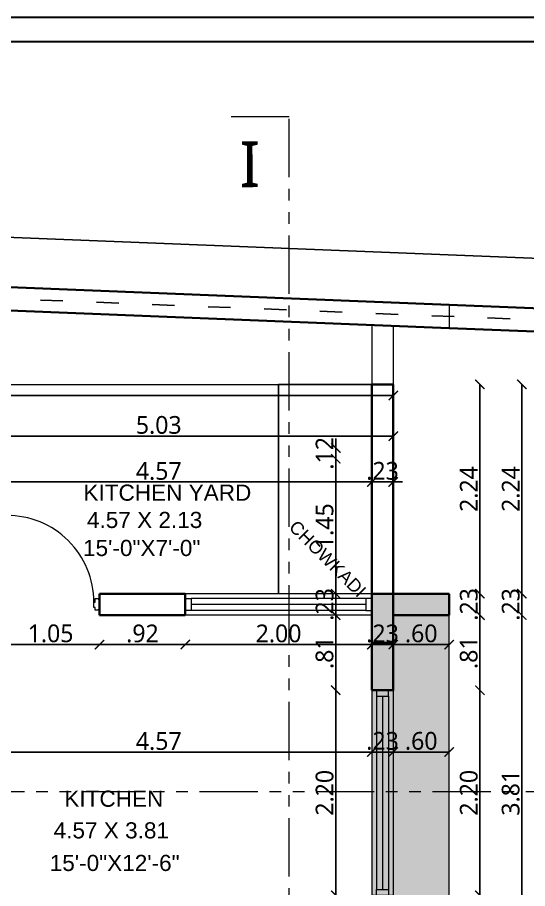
# Model space of a CAD drawing. Extents: x 2450 to 2649, y -7 to 131.
# Drawn here: x 2469.02 to 2474.49, y 94.56 to 103.9 of the extents above; entities that cross this region are included whole.
import ezdxf

# ---------------------------------------------------------------- set-up
doc = ezdxf.new("R2010")
doc.units = 0
doc.header["$MEASUREMENT"] = 0
doc.header["$PDMODE"] = 34
for name, pattern in [('ACAD_ISO03W100', [30, 12, -18]), ('HIDDEN', [0.375, 0.25, -0.125]), ('PHANTOM2', [1.25, 0.625, -0.125, 0.125, -0.125, 0.125, -0.125])]:
    doc.linetypes.add(name, pattern=pattern)
doc.layers.add('BAS LINE', color=130, linetype='Continuous')
for name, color, linetype, lineweight in [('COLUMN', 5, 'Continuous', 35), ('DOOR-WINDOW', 35, 'Continuous', 13), ('DROP', 35, 'Continuous', 13), ('PLOT', 230, 'Continuous', 35), ('SECTION LINE', 3, 'PHANTOM2', 5), ('terrace-02', 63, 'Continuous', 18), ('TEXT-1', 7, 'Continuous', 9), ('WALL', 30, 'Continuous', 35), ('WINDOW-LINE', 25, 'Continuous', 9)]:
    doc.layers.add(name, color=color, linetype=linetype, lineweight=lineweight)
for name, color, linetype, lineweight, true_color in [('COULMN HATCH', 7, 'Continuous', 13, 0xadadad), ('DIM_1', 7, 'Continuous', 13, 0x000000), ('HEATCH LINTELLVL', 7, 'Continuous', 9, 0xcb95cb), ('R.C.C PROJATION', 7, 'HIDDEN', 13, 0xa32900), ('SHEET', 7, 'Continuous', 30, 0x121212)]:
    doc.layers.add(name, color=color, linetype=linetype, lineweight=lineweight, true_color=true_color)
doc.layers.add('TALLOS', color=7, linetype='Continuous', true_color=0x763432)
doc.styles.add('AR', font='arial.ttf')
doc.styles.add('ARIAL', font='arial.ttf')
doc.styles.add('COMPLEX', font='complex.shx')
doc.styles.get("Standard").update_dxf_attribs({"font": 'malgunsl.ttf'})
doc.dimstyles.new('2310', dxfattribs={"dimtxt": 0.19, "dimasz": 0.08, "dimexe": 0.18, "dimexo": 0.0625, "dimgap": 0.005, "dimtad": 0, "dimzin": 0, "dimdsep": 46, "dimtxsty": 'AR', "dimblk": 'ARCHTICK', "dimcen": 0.09, "dimse1": 1, "dimse2": 1, "dimaunit": 1, "dimadec": 4, "dimazin": 0, "dimtfac": 1, "dimtofl": 0, "dimtmove": 0, "dimatfit": 3, "dimfxl": 0.18, "dimtolj": 1, "dimtzin": 0, "dimarcsym": 0})
doc.dimstyles.new('R07', dxfattribs={"dimtxt": 0.19, "dimasz": 0.1, "dimexe": 0.18, "dimexo": 0.0625, "dimgap": 0.02, "dimtad": 1, "dimzin": 4, "dimdsep": 46, "dimtxsty": 'Standard', "dimblk": 'ARCHTICK', "dimcen": 0, "dimse1": 1, "dimse2": 1, "dimclrd": 256, "dimclre": 48, "dimclrt": 256, "dimadec": 0, "dimazin": 0, "dimtm": 1e-09, "dimtfac": 1, "dimtix": 1, "dimtmove": 1, "dimatfit": 3, "dimfxl": 0.18, "dimtolj": 1, "dimtzin": 0, "dimlwe": 15, "dimarcsym": 0})

# ---------------------------------------------------------------- blocks, each defined once
blk = doc.blocks.new('*U26')
at = {"layer": 'WINDOW-LINE'}
for p, q in [((175536.9, -38809.01), (175536.9, -38730.75)), ((175545.9, -38809.01), (175545.9, -38730.75))]:
    blk.add_line(p, q, dxfattribs=at)
at = {"layer": 'WINDOW-LINE', "color": 35, "true_color": 0x9d754d}
for p, q in [((175538.9, -38806.51), (175538.9, -38733.25)), ((175543.9, -38806.51), (175543.9, -38733.25))]:
    blk.add_line(p, q, dxfattribs=at)
at = {"layer": 'WINDOW-LINE', "color": 4, "true_color": 0x24ffff}
blk.add_line((175541.4, -38806.51), (175541.4, -38733.25), dxfattribs=at)
at = {"layer": 'WINDOW-LINE'}
for points in [[(175536.9, -38730.75), (175545.9, -38730.75), (175545.9, -38730.75), (175536.9, -38730.75)], [(175536.9, -38809.01), (175545.9, -38809.01), (175545.9, -38809.01), (175536.9, -38809.01)]]:
    blk.add_lwpolyline(points, close=True, dxfattribs=at)
at = {"layer": 'WINDOW-LINE', "color": 35, "true_color": 0x9d754d}
for points in [[(175538.9, -38730.75), (175543.9, -38730.75), (175543.9, -38733.25), (175538.9, -38733.25)], [(175538.9, -38809.01), (175543.9, -38809.01), (175543.9, -38806.51), (175538.9, -38806.51)]]:
    blk.add_lwpolyline(points, close=True, dxfattribs=at)
blk = doc.blocks.new('_ArchTick')
at = {"color": 0, "linetype": 'ByBlock', "const_width": 0.15}
blk.add_lwpolyline([(-0.5, -0.5), (0.5, 0.5)], dxfattribs=at)
blk = doc.blocks.new('*D3254')
at = {"layer": 'DEFPOINTS', "color": 0, "transparency": 16777216}
for p in [(2452.0549, 101.5613), (2476.1273, 101.2578), (2476.101, 100.5986)]:
    blk.add_point(p, dxfattribs=at)
at = {"layer": 'DIM_1', "color": 0, "lineweight": -2, "transparency": 16777216}
for p, q in [((2452.0813, 102.2205), (2463.4105, 101.7669)), ((2476.1273, 101.2578), (2464.7981, 101.7113))]:
    blk.add_line(p, q, dxfattribs=at)
at = {"layer": 'DIM_1', "color": 0, "lineweight": -2, "transparency": 16777216, "xscale": 0.08, "yscale": 0.08, "zscale": 0.08}
for p, rotation in [((2452.0813, 102.2205), 177.707262996254), ((2476.1273, 101.2578), 357.7072629962539)]:
    blk.add_blockref('_ArchTick', p, dxfattribs=dict(at, rotation=rotation))
at = {"layer": 'DIM_1', "color": 0, "transparency": 16777216, "char_height": 0.19, "attachment_point": 5, "rotation": 357.70726, "style": 'AR'}
for s, insert in [('\\A1;24.07', (2464.1084, 101.8411)), ('\\A1;[78\'-11 1/2"]', (2464.0992, 101.6112))]:
    blk.add_mtext(s, dxfattribs=dict(at, insert=insert))
blk = doc.blocks.new('*U15')
at = {"layer": 'DOOR-WINDOW'}
for points in [[(0.0492, 0.954), (0.0492, 0.0263), (0.0605, 0.0263), (0.0605, 0.954), (0.0492, 0.954)], [(0, 0.05), (0, -0.05), (0.0105, -0.05), (0.0105, -0.0625), (0.048, -0.0625), (0.048, -0.0313), (0.0605, -0.0313), (0.0605, 0.025), (0.048, 0.025), (0.048, 0.0625), (0.0105, 0.0625), (0.0105, 0.05)], [(1.05, 0.05), (1.05, -0.05), (1.0395, -0.05), (1.0395, -0.0625), (1.002, -0.0625), (1.002, -0.0313), (0.9895, -0.0313), (0.9895, 0.025), (1.002, 0.025), (1.002, 0.0625), (1.0395, 0.0625), (1.0395, 0.05)]]:
    blk.add_lwpolyline(points, close=True, dxfattribs=at)
blk.add_arc((0.0605, 0.025), 0.929, 360, 90.36666, dxfattribs=at)
blk = doc.blocks.new('*U38')
at = {"layer": 'WINDOW-LINE'}
for p, q in [((175536.9, -38812.92), (175536.9, -38726.84)), ((175545.9, -38812.92), (175545.9, -38726.84))]:
    blk.add_line(p, q, dxfattribs=at)
at = {"layer": 'WINDOW-LINE', "color": 35, "true_color": 0x9d754d}
for p, q in [((175538.9, -38810.42), (175538.9, -38729.34)), ((175543.9, -38810.42), (175543.9, -38729.34))]:
    blk.add_line(p, q, dxfattribs=at)
at = {"layer": 'WINDOW-LINE', "color": 4, "true_color": 0x24ffff}
blk.add_line((175541.4, -38810.42), (175541.4, -38729.34), dxfattribs=at)
at = {"layer": 'WINDOW-LINE'}
for points in [[(175536.9, -38726.84), (175545.9, -38726.84), (175545.9, -38726.84), (175536.9, -38726.84)], [(175536.9, -38812.92), (175545.9, -38812.92), (175545.9, -38812.92), (175536.9, -38812.92)]]:
    blk.add_lwpolyline(points, close=True, dxfattribs=at)
at = {"layer": 'WINDOW-LINE', "color": 35, "true_color": 0x9d754d}
for points in [[(175538.9, -38726.84), (175543.9, -38726.84), (175543.9, -38729.34), (175538.9, -38729.34)], [(175538.9, -38812.92), (175543.9, -38812.92), (175543.9, -38810.42), (175538.9, -38810.42)]]:
    blk.add_lwpolyline(points, close=True, dxfattribs=at)
blk = doc.blocks.new('*D3636')
at = {"layer": 'DEFPOINTS', "color": 0, "transparency": 16777216}
for p in [(2472.8201, 98.9208), (2468.2501, 98.6454), (2472.8201, 98.6454)]:
    blk.add_point(p, dxfattribs=at)
at = {"layer": 'DIM_1', "lineweight": -2, "transparency": 16777216}
blk.add_line((2468.2501, 98.9208), (2472.8201, 98.9208), dxfattribs=at)
at = {"layer": 'DIM_1', "lineweight": -2, "transparency": 16777216, "xscale": 0.1, "yscale": 0.1, "zscale": 0.1, "rotation": 180}
blk.add_blockref('_ArchTick', (2468.2501, 98.9208), dxfattribs=at)
at = {"layer": 'DIM_1', "lineweight": -2, "transparency": 16777216, "xscale": 0.1, "yscale": 0.1, "zscale": 0.1}
blk.add_blockref('_ArchTick', (2472.8201, 98.9208), dxfattribs=at)
at = {"layer": 'DIM_1', "transparency": 16777216, "insert": (2470.5351, 99.0375), "char_height": 0.19, "attachment_point": 5}
blk.add_mtext('\\A1;4.57', dxfattribs=at)
blk = doc.blocks.new('*D3637')
at = {"layer": 'DEFPOINTS', "color": 0, "transparency": 16777216}
for p in [(2473.0501, 98.9208), (2472.8201, 98.6454), (2473.0501, 98.6454)]:
    blk.add_point(p, dxfattribs=at)
at = {"layer": 'DIM_1', "lineweight": -2, "transparency": 16777216}
for p, q in [((2472.8201, 98.9208), (2472.7201, 98.9208)), ((2472.8201, 98.9208), (2473.0501, 98.9208)), ((2473.0501, 98.9208), (2473.1501, 98.9208))]:
    blk.add_line(p, q, dxfattribs=at)
at = {"layer": 'DIM_1', "lineweight": -2, "transparency": 16777216, "xscale": 0.1, "yscale": 0.1, "zscale": 0.1}
blk.add_blockref('_ArchTick', (2472.8201, 98.9208), dxfattribs=at)
at = {"layer": 'DIM_1', "lineweight": -2, "transparency": 16777216, "xscale": 0.1, "yscale": 0.1, "zscale": 0.1, "rotation": 180}
blk.add_blockref('_ArchTick', (2473.0501, 98.9208), dxfattribs=at)
at = {"layer": 'DIM_1', "transparency": 16777216, "insert": (2472.9351, 99.0391), "char_height": 0.19, "attachment_point": 5}
blk.add_mtext('\\A1;.23', dxfattribs=at)
blk = doc.blocks.new('*D3643')
at = {"layer": 'DEFPOINTS', "color": 0, "transparency": 16777216}
for p in [(2473.0501, 99.4128), (2468.0201, 98.879), (2473.0501, 98.764)]:
    blk.add_point(p, dxfattribs=at)
at = {"layer": 'DIM_1', "lineweight": -2, "transparency": 16777216}
blk.add_line((2468.0201, 99.4128), (2473.0501, 99.4128), dxfattribs=at)
at = {"layer": 'DIM_1', "lineweight": -2, "transparency": 16777216, "xscale": 0.1, "yscale": 0.1, "zscale": 0.1, "rotation": 180}
blk.add_blockref('_ArchTick', (2468.0201, 99.4128), dxfattribs=at)
at = {"layer": 'DIM_1', "lineweight": -2, "transparency": 16777216, "xscale": 0.1, "yscale": 0.1, "zscale": 0.1}
blk.add_blockref('_ArchTick', (2473.0501, 99.4128), dxfattribs=at)
at = {"layer": 'DIM_1', "transparency": 16777216, "insert": (2470.5351, 99.5311), "char_height": 0.19, "attachment_point": 5}
blk.add_mtext('\\A1;5.03', dxfattribs=at)
blk = doc.blocks.new('*D3689')
at = {"layer": 'DEFPOINTS', "color": 0, "transparency": 16777216}
for p in [(2473.7998, 97.4925), (2474.429, 97.4925), (2473.7998, 93.6824)]:
    blk.add_point(p, dxfattribs=at)
at = {"layer": 'DIM_1', "lineweight": -2, "transparency": 16777216}
blk.add_line((2474.429, 93.6824), (2474.429, 97.4925), dxfattribs=at)
at = {"layer": 'DIM_1', "lineweight": -2, "transparency": 16777216, "xscale": 0.1, "yscale": 0.1, "zscale": 0.1}
for p, rotation in [((2474.429, 97.4925), 90), ((2474.429, 93.6824), 270)]:
    blk.add_blockref('_ArchTick', p, dxfattribs=dict(at, rotation=rotation))
at = {"layer": 'DIM_1', "transparency": 16777216, "insert": (2474.3102, 95.5875), "char_height": 0.19, "attachment_point": 5, "rotation": 90}
blk.add_mtext('\\A1;3.81', dxfattribs=at)
blk = doc.blocks.new('*D3690')
at = {"layer": 'DEFPOINTS', "color": 0, "transparency": 16777216}
for p in [(2473.3501, 97.7225), (2473.9793, 97.7225), (2473.3501, 97.4925)]:
    blk.add_point(p, dxfattribs=at)
at = {"layer": 'DIM_1', "lineweight": -2, "transparency": 16777216}
for p, q in [((2473.9793, 97.7225), (2473.9793, 97.8225)), ((2473.9793, 97.4925), (2473.9793, 97.7225)), ((2473.9793, 97.4925), (2473.9793, 97.3925))]:
    blk.add_line(p, q, dxfattribs=at)
at = {"layer": 'DIM_1', "lineweight": -2, "transparency": 16777216, "xscale": 0.1, "yscale": 0.1, "zscale": 0.1}
for p, rotation in [((2473.9793, 97.7225), 270), ((2473.9793, 97.4925), 90)]:
    blk.add_blockref('_ArchTick', p, dxfattribs=dict(at, rotation=rotation))
at = {"layer": 'DIM_1', "transparency": 16777216, "insert": (2473.861, 97.6075), "char_height": 0.19, "attachment_point": 5, "rotation": 90}
blk.add_mtext('\\A1;.23', dxfattribs=at)
blk = doc.blocks.new('*D3691')
at = {"layer": 'DEFPOINTS', "color": 0, "transparency": 16777216}
for p in [(2473.0501, 99.9675), (2473.9793, 99.9675), (2473.3501, 97.7225)]:
    blk.add_point(p, dxfattribs=at)
at = {"layer": 'DIM_1', "lineweight": -2, "transparency": 16777216}
blk.add_line((2473.9793, 97.7225), (2473.9793, 99.9675), dxfattribs=at)
at = {"layer": 'DIM_1', "lineweight": -2, "transparency": 16777216, "xscale": 0.1, "yscale": 0.1, "zscale": 0.1}
for p, rotation in [((2473.9793, 99.9675), 90), ((2473.9793, 97.7225), 270)]:
    blk.add_blockref('_ArchTick', p, dxfattribs=dict(at, rotation=rotation))
at = {"layer": 'DIM_1', "transparency": 16777216, "insert": (2473.8613, 98.845), "char_height": 0.19, "attachment_point": 5, "rotation": 90}
blk.add_mtext('\\A1;2.24', dxfattribs=at)
blk = doc.blocks.new('*D3698')
at = {"layer": 'DEFPOINTS', "color": 0, "transparency": 16777216}
for p in [(2472.4855, 96.6875), (2473.9793, 96.6875), (2472.4856, 94.4875)]:
    blk.add_point(p, dxfattribs=at)
at = {"layer": 'DIM_1', "lineweight": -2, "transparency": 16777216}
blk.add_line((2473.9793, 94.4875), (2473.9793, 96.6875), dxfattribs=at)
at = {"layer": 'DIM_1', "lineweight": -2, "transparency": 16777216, "xscale": 0.1, "yscale": 0.1, "zscale": 0.1}
for p, rotation in [((2473.9793, 96.6875), 90), ((2473.9793, 94.4875), 270)]:
    blk.add_blockref('_ArchTick', p, dxfattribs=dict(at, rotation=rotation))
at = {"layer": 'DIM_1', "transparency": 16777216, "insert": (2473.861, 95.5875), "char_height": 0.19, "attachment_point": 5, "rotation": 90}
blk.add_mtext('\\A1;2.20', dxfattribs=at)
blk = doc.blocks.new('*D3700')
at = {"layer": 'DEFPOINTS', "color": 0, "transparency": 16777216}
for p in [(2473.3501, 97.4925), (2473.9793, 97.4925), (2473.0502, 96.6875)]:
    blk.add_point(p, dxfattribs=at)
at = {"layer": 'DIM_1', "lineweight": -2, "transparency": 16777216}
blk.add_line((2473.9793, 96.6875), (2473.9793, 97.4925), dxfattribs=at)
at = {"layer": 'DIM_1', "lineweight": -2, "transparency": 16777216, "xscale": 0.1, "yscale": 0.1, "zscale": 0.1}
for p, rotation in [((2473.9793, 97.4925), 90), ((2473.9793, 96.6875), 270)]:
    blk.add_blockref('_ArchTick', p, dxfattribs=dict(at, rotation=rotation))
at = {"layer": 'DIM_1', "transparency": 16777216, "insert": (2473.8605, 97.09), "char_height": 0.19, "attachment_point": 5, "rotation": 90}
blk.add_mtext('\\A1;.81', dxfattribs=at)
blk = doc.blocks.new('*D3701')
at = {"layer": 'DEFPOINTS', "color": 0, "transparency": 16777216}
for p in [(2473.3501, 97.7225), (2474.429, 97.7225), (2473.3501, 97.4925)]:
    blk.add_point(p, dxfattribs=at)
at = {"layer": 'DIM_1', "lineweight": -2, "transparency": 16777216}
for p, q in [((2474.429, 97.7225), (2474.429, 97.8225)), ((2474.429, 97.4925), (2474.429, 97.7225)), ((2474.429, 97.4925), (2474.429, 97.3925))]:
    blk.add_line(p, q, dxfattribs=at)
at = {"layer": 'DIM_1', "lineweight": -2, "transparency": 16777216, "xscale": 0.1, "yscale": 0.1, "zscale": 0.1}
for p, rotation in [((2474.429, 97.7225), 270), ((2474.429, 97.4925), 90)]:
    blk.add_blockref('_ArchTick', p, dxfattribs=dict(at, rotation=rotation))
at = {"layer": 'DIM_1', "transparency": 16777216, "insert": (2474.3107, 97.6075), "char_height": 0.19, "attachment_point": 5, "rotation": 90}
blk.add_mtext('\\A1;.23', dxfattribs=at)
blk = doc.blocks.new('*D3702')
at = {"layer": 'DEFPOINTS', "color": 0, "transparency": 16777216}
for p in [(2473.0501, 99.9675), (2474.429, 99.9675), (2473.0501, 97.7225)]:
    blk.add_point(p, dxfattribs=at)
at = {"layer": 'DIM_1', "lineweight": -2, "transparency": 16777216}
blk.add_line((2474.429, 97.7225), (2474.429, 99.9675), dxfattribs=at)
at = {"layer": 'DIM_1', "lineweight": -2, "transparency": 16777216, "xscale": 0.1, "yscale": 0.1, "zscale": 0.1}
for p, rotation in [((2474.429, 99.9675), 90), ((2474.429, 97.7225), 270)]:
    blk.add_blockref('_ArchTick', p, dxfattribs=dict(at, rotation=rotation))
at = {"layer": 'DIM_1', "transparency": 16777216, "insert": (2474.311, 98.845), "char_height": 0.19, "attachment_point": 5, "rotation": 90}
blk.add_mtext('\\A1;2.24', dxfattribs=at)
blk = doc.blocks.new('*D3351')
at = {"layer": 'DEFPOINTS', "color": 0, "transparency": 16777216}
for p in [(2472.8201, 99.2854), (2472.4331, 99.1704), (2472.8201, 99.1704)]:
    blk.add_point(p, dxfattribs=at)
at = {"layer": 'DIM_1', "lineweight": -2, "transparency": 16777216}
for p, q in [((2472.4331, 99.2854), (2472.4331, 99.3854)), ((2472.4331, 99.2854), (2472.4331, 99.1704)), ((2472.4331, 99.1704), (2472.4331, 99.0704))]:
    blk.add_line(p, q, dxfattribs=at)
at = {"layer": 'DIM_1', "lineweight": -2, "transparency": 16777216, "xscale": 0.1, "yscale": 0.1, "zscale": 0.1}
for p, rotation in [((2472.4331, 99.2854), 270), ((2472.4331, 99.1704), 90)]:
    blk.add_blockref('_ArchTick', p, dxfattribs=dict(at, rotation=rotation))
at = {"layer": 'DIM_1', "transparency": 16777216, "insert": (2472.3146, 99.2279), "char_height": 0.19, "attachment_point": 5, "rotation": 90}
blk.add_mtext('\\A1;.12', dxfattribs=at)
blk = doc.blocks.new('*D3352')
at = {"layer": 'DEFPOINTS', "color": 0, "transparency": 16777216}
for p in [(2472.8201, 99.1704), (2472.4331, 97.7224), (2472.8202, 97.7224)]:
    blk.add_point(p, dxfattribs=at)
at = {"layer": 'DIM_1', "lineweight": -2, "transparency": 16777216}
blk.add_line((2472.4331, 99.1704), (2472.4331, 97.7224), dxfattribs=at)
at = {"layer": 'DIM_1', "lineweight": -2, "transparency": 16777216, "xscale": 0.1, "yscale": 0.1, "zscale": 0.1}
for p, rotation in [((2472.4331, 99.1704), 90), ((2472.4331, 97.7224), 270)]:
    blk.add_blockref('_ArchTick', p, dxfattribs=dict(at, rotation=rotation))
at = {"layer": 'DIM_1', "transparency": 16777216, "insert": (2472.3143, 98.4464), "char_height": 0.19, "attachment_point": 5, "rotation": 90}
blk.add_mtext('\\A1;1.45', dxfattribs=at)
blk = doc.blocks.new('*D3353')
at = {"layer": 'DEFPOINTS', "color": 0, "transparency": 16777216}
for p in [(2472.8202, 97.7224), (2472.4331, 97.4925), (2472.8201, 97.4925)]:
    blk.add_point(p, dxfattribs=at)
at = {"layer": 'DIM_1', "lineweight": -2, "transparency": 16777216}
for p, q in [((2472.4331, 97.7224), (2472.4331, 97.8224)), ((2472.4331, 97.7224), (2472.4331, 97.4925)), ((2472.4331, 97.4925), (2472.4331, 97.3925))]:
    blk.add_line(p, q, dxfattribs=at)
at = {"layer": 'DIM_1', "lineweight": -2, "transparency": 16777216, "xscale": 0.1, "yscale": 0.1, "zscale": 0.1}
for p, rotation in [((2472.4331, 97.7224), 270), ((2472.4331, 97.4925), 90)]:
    blk.add_blockref('_ArchTick', p, dxfattribs=dict(at, rotation=rotation))
at = {"layer": 'DIM_1', "transparency": 16777216, "insert": (2472.3148, 97.6075), "char_height": 0.19, "attachment_point": 5, "rotation": 90}
blk.add_mtext('\\A1;.23', dxfattribs=at)
blk = doc.blocks.new('*D3354')
at = {"layer": 'DEFPOINTS', "color": 0, "transparency": 16777216}
for p in [(2472.8201, 97.4925), (2472.4331, 96.6875), (2472.9352, 96.6875)]:
    blk.add_point(p, dxfattribs=at)
at = {"layer": 'DIM_1', "lineweight": -2, "transparency": 16777216}
blk.add_line((2472.4331, 97.4925), (2472.4331, 96.6875), dxfattribs=at)
at = {"layer": 'DIM_1', "lineweight": -2, "transparency": 16777216, "xscale": 0.1, "yscale": 0.1, "zscale": 0.1}
for p, rotation in [((2472.4331, 97.4925), 90), ((2472.4331, 96.6875), 270)]:
    blk.add_blockref('_ArchTick', p, dxfattribs=dict(at, rotation=rotation))
at = {"layer": 'DIM_1', "transparency": 16777216, "insert": (2472.3142, 97.09), "char_height": 0.19, "attachment_point": 5, "rotation": 90}
blk.add_mtext('\\A1;.81', dxfattribs=at)
blk = doc.blocks.new('*D3355')
at = {"layer": 'DEFPOINTS', "color": 0, "transparency": 16777216}
for p in [(2472.9352, 96.6875), (2472.4331, 94.4875), (2472.9351, 94.4875)]:
    blk.add_point(p, dxfattribs=at)
at = {"layer": 'DIM_1', "lineweight": -2, "transparency": 16777216}
blk.add_line((2472.4331, 96.6875), (2472.4331, 94.4875), dxfattribs=at)
at = {"layer": 'DIM_1', "lineweight": -2, "transparency": 16777216, "xscale": 0.1, "yscale": 0.1, "zscale": 0.1}
for p, rotation in [((2472.4331, 96.6875), 90), ((2472.4331, 94.4875), 270)]:
    blk.add_blockref('_ArchTick', p, dxfattribs=dict(at, rotation=rotation))
at = {"layer": 'DIM_1', "transparency": 16777216, "insert": (2472.3148, 95.5875), "char_height": 0.19, "attachment_point": 5, "rotation": 90}
blk.add_mtext('\\A1;2.20', dxfattribs=at)
blk = doc.blocks.new('*D3750')
at = {"layer": 'DEFPOINTS', "color": 0, "transparency": 16777216}
for p in [(2468.8502, 97.4925), (2469.9002, 97.4925), (2469.9002, 97.177)]:
    blk.add_point(p, dxfattribs=at)
at = {"layer": 'DIM_1', "lineweight": -2, "transparency": 16777216}
blk.add_line((2468.8502, 97.177), (2469.9002, 97.177), dxfattribs=at)
at = {"layer": 'DIM_1', "lineweight": -2, "transparency": 16777216, "xscale": 0.1, "yscale": 0.1, "zscale": 0.1, "rotation": 180}
blk.add_blockref('_ArchTick', (2468.8502, 97.177), dxfattribs=at)
at = {"layer": 'DIM_1', "lineweight": -2, "transparency": 16777216, "xscale": 0.1, "yscale": 0.1, "zscale": 0.1}
blk.add_blockref('_ArchTick', (2469.9002, 97.177), dxfattribs=at)
at = {"layer": 'DIM_1', "transparency": 16777216, "insert": (2469.3752, 97.2958), "char_height": 0.19, "attachment_point": 5}
blk.add_mtext('\\A1;1.05', dxfattribs=at)
blk = doc.blocks.new('*D3751')
at = {"layer": 'DEFPOINTS', "color": 0, "transparency": 16777216}
for p in [(2470.8202, 97.6075), (2469.9002, 97.4925), (2470.8202, 97.177)]:
    blk.add_point(p, dxfattribs=at)
at = {"layer": 'DIM_1', "lineweight": -2, "transparency": 16777216}
blk.add_line((2469.9002, 97.177), (2470.8202, 97.177), dxfattribs=at)
at = {"layer": 'DIM_1', "lineweight": -2, "transparency": 16777216, "xscale": 0.1, "yscale": 0.1, "zscale": 0.1, "rotation": 180}
blk.add_blockref('_ArchTick', (2469.9002, 97.177), dxfattribs=at)
at = {"layer": 'DIM_1', "lineweight": -2, "transparency": 16777216, "xscale": 0.1, "yscale": 0.1, "zscale": 0.1}
blk.add_blockref('_ArchTick', (2470.8202, 97.177), dxfattribs=at)
at = {"layer": 'DIM_1', "transparency": 16777216, "insert": (2470.3602, 97.2952), "char_height": 0.19, "attachment_point": 5}
blk.add_mtext('\\A1;.92', dxfattribs=at)
blk = doc.blocks.new('*D3752')
at = {"layer": 'DEFPOINTS', "color": 0, "transparency": 16777216}
for p in [(2470.8202, 97.6075), (2472.8202, 97.4925), (2472.8202, 97.177)]:
    blk.add_point(p, dxfattribs=at)
at = {"layer": 'DIM_1', "lineweight": -2, "transparency": 16777216}
blk.add_line((2470.8202, 97.177), (2472.8202, 97.177), dxfattribs=at)
at = {"layer": 'DIM_1', "lineweight": -2, "transparency": 16777216, "xscale": 0.1, "yscale": 0.1, "zscale": 0.1, "rotation": 180}
blk.add_blockref('_ArchTick', (2470.8202, 97.177), dxfattribs=at)
at = {"layer": 'DIM_1', "lineweight": -2, "transparency": 16777216, "xscale": 0.1, "yscale": 0.1, "zscale": 0.1}
blk.add_blockref('_ArchTick', (2472.8202, 97.177), dxfattribs=at)
at = {"layer": 'DIM_1', "transparency": 16777216, "insert": (2471.8202, 97.2953), "char_height": 0.19, "attachment_point": 5}
blk.add_mtext('\\A1;2.00', dxfattribs=at)
blk = doc.blocks.new('*D3753')
at = {"layer": 'DEFPOINTS', "color": 0, "transparency": 16777216}
for p in [(2472.8202, 97.4925), (2473.0501, 97.4925), (2473.0501, 97.177)]:
    blk.add_point(p, dxfattribs=at)
at = {"layer": 'DIM_1', "lineweight": -2, "transparency": 16777216}
for p, q in [((2472.8202, 97.177), (2472.7202, 97.177)), ((2472.8202, 97.177), (2473.0501, 97.177)), ((2473.0501, 97.177), (2473.1501, 97.177))]:
    blk.add_line(p, q, dxfattribs=at)
at = {"layer": 'DIM_1', "lineweight": -2, "transparency": 16777216, "xscale": 0.1, "yscale": 0.1, "zscale": 0.1}
blk.add_blockref('_ArchTick', (2472.8202, 97.177), dxfattribs=at)
at = {"layer": 'DIM_1', "lineweight": -2, "transparency": 16777216, "xscale": 0.1, "yscale": 0.1, "zscale": 0.1, "rotation": 180}
blk.add_blockref('_ArchTick', (2473.0501, 97.177), dxfattribs=at)
at = {"layer": 'DIM_1', "transparency": 16777216, "insert": (2472.9352, 97.2953), "char_height": 0.19, "attachment_point": 5}
blk.add_mtext('\\A1;.23', dxfattribs=at)
blk = doc.blocks.new('*D3754')
at = {"layer": 'DEFPOINTS', "color": 0, "transparency": 16777216}
for p in [(2473.0501, 97.4925), (2473.6501, 97.4925), (2473.6501, 97.177)]:
    blk.add_point(p, dxfattribs=at)
at = {"layer": 'DIM_1', "lineweight": -2, "transparency": 16777216}
blk.add_line((2473.0501, 97.177), (2473.6501, 97.177), dxfattribs=at)
at = {"layer": 'DIM_1', "lineweight": -2, "transparency": 16777216, "xscale": 0.1, "yscale": 0.1, "zscale": 0.1, "rotation": 180}
blk.add_blockref('_ArchTick', (2473.0501, 97.177), dxfattribs=at)
at = {"layer": 'DIM_1', "lineweight": -2, "transparency": 16777216, "xscale": 0.1, "yscale": 0.1, "zscale": 0.1}
blk.add_blockref('_ArchTick', (2473.6501, 97.177), dxfattribs=at)
at = {"layer": 'DIM_1', "transparency": 16777216, "insert": (2473.3501, 97.2953), "char_height": 0.19, "attachment_point": 5}
blk.add_mtext('\\A1;.60', dxfattribs=at)
blk = doc.blocks.new('*D3762')
at = {"layer": 'DEFPOINTS', "color": 0, "transparency": 16777216}
for p in [(2468.2501, 97.4924), (2472.8202, 96.6875), (2472.8202, 96.0245)]:
    blk.add_point(p, dxfattribs=at)
at = {"layer": 'DIM_1', "lineweight": -2, "transparency": 16777216}
blk.add_line((2468.2501, 96.0245), (2472.8202, 96.0245), dxfattribs=at)
at = {"layer": 'DIM_1', "lineweight": -2, "transparency": 16777216, "xscale": 0.1, "yscale": 0.1, "zscale": 0.1, "rotation": 180}
blk.add_blockref('_ArchTick', (2468.2501, 96.0245), dxfattribs=at)
at = {"layer": 'DIM_1', "lineweight": -2, "transparency": 16777216, "xscale": 0.1, "yscale": 0.1, "zscale": 0.1}
blk.add_blockref('_ArchTick', (2472.8202, 96.0245), dxfattribs=at)
at = {"layer": 'DIM_1', "transparency": 16777216, "insert": (2470.5352, 96.1411), "char_height": 0.19, "attachment_point": 5}
blk.add_mtext('\\A1;4.57', dxfattribs=at)
blk = doc.blocks.new('*D3763')
at = {"layer": 'DEFPOINTS', "color": 0, "transparency": 16777216}
for p in [(2472.8202, 96.6875), (2473.0502, 96.6875), (2473.0502, 96.0245)]:
    blk.add_point(p, dxfattribs=at)
at = {"layer": 'DIM_1', "lineweight": -2, "transparency": 16777216}
for p, q in [((2472.8202, 96.0245), (2472.7202, 96.0245)), ((2472.8202, 96.0245), (2473.0502, 96.0245)), ((2473.0502, 96.0245), (2473.1502, 96.0245))]:
    blk.add_line(p, q, dxfattribs=at)
at = {"layer": 'DIM_1', "lineweight": -2, "transparency": 16777216, "xscale": 0.1, "yscale": 0.1, "zscale": 0.1}
blk.add_blockref('_ArchTick', (2472.8202, 96.0245), dxfattribs=at)
at = {"layer": 'DIM_1', "lineweight": -2, "transparency": 16777216, "xscale": 0.1, "yscale": 0.1, "zscale": 0.1, "rotation": 180}
blk.add_blockref('_ArchTick', (2473.0502, 96.0245), dxfattribs=at)
at = {"layer": 'DIM_1', "transparency": 16777216, "insert": (2472.9352, 96.1428), "char_height": 0.19, "attachment_point": 5}
blk.add_mtext('\\A1;.23', dxfattribs=at)
blk = doc.blocks.new('*D3764')
at = {"layer": 'DEFPOINTS', "color": 0, "transparency": 16777216}
for p in [(2473.0502, 96.6875), (2473.6501, 96.6875), (2473.6501, 96.0245)]:
    blk.add_point(p, dxfattribs=at)
at = {"layer": 'DIM_1', "lineweight": -2, "transparency": 16777216}
blk.add_line((2473.0502, 96.0245), (2473.6501, 96.0245), dxfattribs=at)
at = {"layer": 'DIM_1', "lineweight": -2, "transparency": 16777216, "xscale": 0.1, "yscale": 0.1, "zscale": 0.1, "rotation": 180}
blk.add_blockref('_ArchTick', (2473.0502, 96.0245), dxfattribs=at)
at = {"layer": 'DIM_1', "lineweight": -2, "transparency": 16777216, "xscale": 0.1, "yscale": 0.1, "zscale": 0.1}
blk.add_blockref('_ArchTick', (2473.6501, 96.0245), dxfattribs=at)
at = {"layer": 'DIM_1', "transparency": 16777216, "insert": (2473.3502, 96.1428), "char_height": 0.19, "attachment_point": 5}
blk.add_mtext('\\A1;.60', dxfattribs=at)
blk = doc.blocks.new('*D3834')
at = {"layer": 'DEFPOINTS', "color": 0, "transparency": 16777216}
for p in [(2455.1828, 99.8479), (2473.0501, 99.2854), (2455.1828, 98.7604)]:
    blk.add_point(p, dxfattribs=at)
at = {"layer": 'DIM_1', "lineweight": -2, "transparency": 16777216}
blk.add_line((2473.0501, 99.8479), (2455.1828, 99.8479), dxfattribs=at)
at = {"layer": 'DIM_1', "lineweight": -2, "transparency": 16777216, "xscale": 0.1, "yscale": 0.1, "zscale": 0.1, "rotation": 180}
blk.add_blockref('_ArchTick', (2455.1828, 99.8479), dxfattribs=at)
at = {"layer": 'DIM_1', "lineweight": -2, "transparency": 16777216, "xscale": 0.1, "yscale": 0.1, "zscale": 0.1}
blk.add_blockref('_ArchTick', (2473.0501, 99.8479), dxfattribs=at)
at = {"layer": 'DIM_1', "transparency": 16777216, "insert": (2464.1165, 99.9667), "char_height": 0.19, "attachment_point": 5}
blk.add_mtext('\\A1;17.87', dxfattribs=at)
blk = doc.blocks.new('*D3835')
at = {"layer": 'DEFPOINTS', "color": 0, "transparency": 16777216}
for p in [(2473.0501, 99.9675), (2473.0501, 82.6724), (2474.8238, 82.6724)]:
    blk.add_point(p, dxfattribs=at)
at = {"layer": 'DIM_1', "lineweight": -2, "transparency": 16777216}
blk.add_line((2474.8238, 99.9675), (2474.8238, 82.6724), dxfattribs=at)
at = {"layer": 'DIM_1', "lineweight": -2, "transparency": 16777216, "xscale": 0.1, "yscale": 0.1, "zscale": 0.1}
for p, rotation in [((2474.8238, 99.9675), 90), ((2474.8238, 82.6724), 270)]:
    blk.add_blockref('_ArchTick', p, dxfattribs=dict(at, rotation=rotation))
at = {"layer": 'DIM_1', "transparency": 16777216, "insert": (2474.705, 91.32), "char_height": 0.19, "attachment_point": 5, "rotation": 90}
blk.add_mtext('\\A1;17.30', dxfattribs=at)

msp = doc.modelspace()

# ---------------------------------------------------------------- hatches: boundary and pattern name
at = {"layer": 'COULMN HATCH', "ltscale": 0.001}
h = msp.add_hatch(color=256, dxfattribs=at)
h.dxf.hatch_style = 1
h.paths.add_polyline_path([(2463.5601, 97.7224), (2463.5601, 97.4924), (2463.0351, 97.4924), (2463.0351, 97.7224)])
h.paths.add_polyline_path([(2460.5928, 98.1624), (2460.8228, 98.1624), (2460.8228, 97.6374), (2460.5928, 97.6374)])
h.paths.add_polyline_path([(2455.1828, 98.4574), (2455.4128, 98.4574), (2455.4128, 97.9324), (2455.1828, 97.9324)])
h.paths.add_polyline_path([(2463.1501, 93.4524), (2462.9201, 93.4524), (2462.9201, 94.2024), (2463.1501, 94.2024)])
h.paths.add_polyline_path([(2460.8228, 93.4524), (2460.5928, 93.4524), (2460.5928, 94.2024), (2460.8228, 94.2024)])
h.paths.add_polyline_path([(2455.1828, 93.6824), (2455.4128, 93.6824), (2455.4128, 93.0824), (2455.1828, 93.0824)])
h.paths.add_polyline_path([(2460.8228, 90.8074), (2460.5928, 90.8074), (2460.5928, 91.5574), (2460.8228, 91.5574)])
h.paths.add_polyline_path([(2455.1828, 91.6324), (2455.4128, 91.6324), (2455.4128, 91.1074), (2455.1828, 91.1074)])
h.paths.add_polyline_path([(2465.2201, 88.0824), (2465.2201, 87.8524), (2464.4701, 87.8524), (2464.4701, 88.0824)])
h.paths.add_polyline_path([(2460.5928, 87.2274), (2460.8228, 87.2274), (2460.8228, 86.6274), (2460.5928, 86.6274)])
h.paths.add_polyline_path([(2455.7828, 86.8574), (2455.7828, 86.6274), (2455.1828, 86.6274), (2455.1828, 86.8574)])
h.paths.add_polyline_path([(2464.4701, 83.8724), (2464.7001, 83.8724), (2464.7001, 83.2724), (2464.4701, 83.2724)])
h.paths.add_polyline_path([(2472.8201, 88.0824), (2473.0501, 88.0824), (2473.0501, 87.5574), (2472.8201, 87.5574)])
h.paths.add_polyline_path([(2470.1301, 88.0824), (2470.1301, 87.8524), (2469.5301, 87.8524), (2469.5301, 88.0824)])
h.paths.add_polyline_path([(2468.0201, 97.9424), (2468.0201, 97.4924), (2468.2501, 97.4924), (2468.2501, 97.9424)])
h.paths.add_polyline_path([(2473.0501, 97.1974), (2472.8201, 97.1974), (2472.8201, 97.7224), (2473.0501, 97.7224)])
h.paths.add_polyline_path([(2472.8201, 94.0524), (2473.0501, 94.0524), (2473.0501, 93.4524), (2472.8201, 93.4524)])
h.paths.add_polyline_path([(2467.7201, 93.4524), (2467.7201, 93.6824), (2468.4701, 93.6824), (2468.4701, 93.4524)])
h.paths.add_polyline_path([(2469.9001, 83.5024), (2470.1301, 83.5024), (2470.1301, 83.2724), (2469.9001, 83.2724)])
at = {"layer": 'HEATCH LINTELLVL', "ltscale": 10}
h = msp.add_hatch(dxfattribs=at)
h.set_pattern_fill('CROSS', color=256, scale=0.323835)
h.set_pattern_definition([(0, (273.01962, 170.543964), (0.080958689, 0.080958689), [0.0404793445, -0.1214380335]), (90, (273.03986, 170.523725), (-0.080958689, 0.080958689), [0.0404793445, -0.1214380335])])
h.paths.add_polyline_path([(2472.8201, 87.4824), (2473.6501, 87.4824), (2473.6501, 97.7225), (2472.8201, 97.7225)])

# ---------------------------------------------------------------- linework, layer by layer
at = {"layer": 'BAS LINE', "color": 7, "linetype": 'ACAD_ISO03W100', "lineweight": 25, "ltscale": 0.02}
msp.add_lwpolyline([(2452.0549, 101.5613), (2452.1457, 80.1931), (2462.4469, 80.2126), (2464.1003, 80.2219), (2466.8858, 80.2263), (2467.5572, 80.2209), (2476.0943, 80.0688), (2476.101, 100.5986)], close=True, dxfattribs=at)
at = {"layer": 'COLUMN'}
msp.add_lwpolyline([(2473.0501, 97.1974), (2472.8201, 97.1974), (2472.8201, 97.7224), (2473.0501, 97.7224)], close=True, dxfattribs=at)
at = {"layer": 'DROP'}
for p, q in [((2468.2501, 99.9675), (2472.8201, 99.9675)), ((2468.2501, 99.8525), (2472.8201, 99.8525))]:
    msp.add_line(p, q, dxfattribs=at)
at = {"layer": 'HEATCH LINTELLVL', "ltscale": 10}
msp.add_lwpolyline([(2472.8201, 87.4824), (2473.6501, 87.4824), (2473.6501, 97.7225), (2472.8201, 97.7225)], close=True, dxfattribs=at)
at = {"layer": 'PLOT', "color": 67, "ltscale": 0.1, "true_color": 0x727430, "flags": 128}
for points in [[(2467.4201, 101.0713), (2473.6501, 100.8218)], [(2467.4201, 100.8211), (2473.6501, 100.5716)], [(2473.6501, 100.8218), (2476.251, 100.7177), (2476.2443, 80.0661)], [(2473.6501, 100.5716), (2475.9509, 100.4795), (2475.9443, 80.0677)]]:
    msp.add_lwpolyline(points, dxfattribs=at)
at = {"layer": 'R.C.C PROJATION'}
msp.add_line((2473.6501, 90.8124), (2473.6501, 97.4925), dxfattribs=at)
at = {"layer": 'SECTION LINE'}
for points in [[(2471.1105, 78.4388), (2471.9351, 78.4388), (2471.9351, 102.8385), (2471.2183, 102.8385)], [(2450.9717, 96.419), (2450.9717, 95.6005), (2477.5815, 95.6005), (2477.5815, 96.3504)]]:
    msp.add_lwpolyline(points, dxfattribs=at)
at = {"layer": 'SHEET', "ltscale": 5}
for points in [[(2450.066, 103.9029), (2450.066, 77.87), (2486.8802, 77.87), (2486.8802, 103.9029)], [(2450.3261, 103.6428), (2450.3261, 78.1302), (2486.62, 78.1302), (2486.62, 103.6428)]]:
    msp.add_lwpolyline(points, close=True, dxfattribs=at)
at = {"layer": 'TALLOS'}
for p, q in [((2471.8201, 97.7225), (2471.8201, 99.9675)), ((2471.8201, 99.9675), (2472.8201, 99.9675))]:
    msp.add_line(p, q, dxfattribs=at)
at = {"layer": 'terrace-02'}
for points in [[(2468.0201, 99.9675), (2468.0201, 100.7971), (2467.4201, 100.8211), (2467.4301, 101.0709), (2473.6501, 100.8219), (2473.6501, 100.5717), (2473.0501, 100.5957), (2473.0501, 99.9675)], [(2468.2501, 99.9675), (2468.2501, 100.7878), (2472.8193, 100.6049), (2472.8201, 99.9675)]]:
    msp.add_lwpolyline(points, dxfattribs=at)
at = {"layer": 'WALL'}
for p, q in [((2472.8201, 97.7225), (2472.8201, 99.9675)), ((2472.8201, 99.9675), (2473.0501, 99.9675)), ((2473.0501, 97.7225), (2473.0501, 99.9675)), ((2470.8202, 97.7225), (2469.9002, 97.7225)), ((2469.9002, 97.4925), (2469.9002, 97.7225)), ((2470.8202, 97.7225), (2470.8202, 97.4925)), ((2473.0501, 97.7225), (2473.6501, 97.7225)), ((2473.6501, 97.7224), (2473.6501, 97.4924)), ((2470.8202, 97.4925), (2469.9002, 97.4925)), ((2473.0501, 97.4925), (2473.6501, 97.4925))]:
    msp.add_line(p, q, dxfattribs=at)
msp.add_lwpolyline([(2472.8202, 96.6875), (2473.0501, 96.6875), (2473.0501, 97.1974), (2472.8202, 97.1974)], close=True, dxfattribs=at)

# ---------------------------------------------------------------- block references
at = {"layer": 'DOOR-WINDOW', "xscale": 0.02555555555552771, "yscale": 0.02555555555552771, "zscale": 0.02555555555552771}
for name, p, rotation in [('*U26', (1481.0344, -4388.4505), 89.99999999999997), ('*U38', (6958.9932, -895.1983), 180)]:
    msp.add_blockref(name, p, dxfattribs=dict(at, rotation=rotation))
at = {"layer": 'WINDOW-LINE'}
msp.add_blockref('*U15', (2468.8502, 97.6075), dxfattribs=at)

# ---------------------------------------------------------------- texts
at = {"layer": 'SECTION LINE', "color": 5, "insert": (2471.6205, 102.574), "char_height": 0.4914, "width": 0.737178, "attachment_point": 3, "rotation": 0.0594, "style": 'COMPLEX'}
msp.add_mtext('{\\fSegoe UI Light|b0|i0|c0|p34;I}', dxfattribs=at)
at = {"layer": 'TEXT-1', "color": 18, "ltscale": 10, "true_color": 0x000000, "char_height": 0.173107, "width": 1.998194, "attachment_point": 1, "style": 'ARIAL'}
for s, insert in [('\\A1;KITCHEN YARD', (2469.7276, 98.893)), ('\\A1;4.57 X 2.13', (2469.7653, 98.6004)), ('\\A1;KITCHEN ', (2469.5228, 95.6107)), ('\\A1;4.57 X 3.81', (2469.408, 95.2712))]:
    msp.add_mtext(s, dxfattribs=dict(at, insert=insert))
at = {"layer": 'TEXT-1', "color": 18, "ltscale": 10, "true_color": 0x000000, "insert": (2472.0195, 98.523), "char_height": 0.138486, "width": 1.598555, "attachment_point": 1, "rotation": 315, "style": 'ARIAL'}
msp.add_mtext('\\A1;CHOWKADI', dxfattribs=at)
at = {"layer": 'TEXT-1', "color": 146, "ltscale": 10, "true_color": 0x105689, "char_height": 0.173107, "width": 1.998194, "attachment_point": 1, "style": 'ARIAL'}
for s, insert in [('\\A1;15\'-0"X7\'-0"', (2469.7232, 98.2997)), ('\\A1;15\'-0"X12\'-6"', (2469.366, 94.9219))]:
    msp.add_mtext(s, dxfattribs=dict(at, insert=insert))

# ---------------------------------------------------------------- dimensions: what is measured, and where the dimension line sits
at = {"layer": 'DIM_1'}
dim = msp.add_aligned_dim(p1=(2452.0549, 101.5613), p2=(2476.101, 100.5986), distance=0.6597, dimstyle='2310', override={"dimpost": '\\X'}, dxfattribs=at)
dim.commit()
dim.dimension.update_dxf_attribs({"geometry": '*D3254', "text_midpoint": (2464.1043, 101.7391)})
for base, p1, p2, picture, middle in [((2455.1828, 99.8479), (2473.0501, 99.2854), (2455.1828, 98.7604), '*D3834', (2464.1165, 99.9667)), ((2473.0501, 99.4128), (2468.0201, 98.879), (2473.0501, 98.764), '*D3643', (2470.5351, 99.5311)), ((2472.8201, 98.9208), (2468.2501, 98.6454), (2472.8201, 98.6454), '*D3636', (2470.5351, 99.0375)), ((2473.0501, 98.9208), (2472.8201, 98.6454), (2473.0501, 98.6454), '*D3637', (2472.9351, 99.0391)), ((2470.8202, 97.177), (2469.9002, 97.4925), (2470.8202, 97.6075), '*D3751', (2470.3602, 97.2952)), ((2472.8202, 97.177), (2470.8202, 97.6075), (2472.8202, 97.4925), '*D3752', (2471.8202, 97.2953)), ((2472.8202, 96.0245), (2468.2501, 97.4924), (2472.8202, 96.6875), '*D3762', (2470.5352, 96.1411)), ((2469.9002, 97.177), (2468.8502, 97.4925), (2469.9002, 97.4925), '*D3750', (2469.3752, 97.2958)), ((2473.0501, 97.177), (2472.8202, 97.4925), (2473.0501, 97.4925), '*D3753', (2472.9352, 97.2953)), ((2473.6501, 97.177), (2473.0501, 97.4925), (2473.6501, 97.4925), '*D3754', (2473.3501, 97.2953)), ((2473.0502, 96.0245), (2472.8202, 96.6875), (2473.0502, 96.6875), '*D3763', (2472.9352, 96.1428)), ((2473.6501, 96.0245), (2473.0502, 96.6875), (2473.6501, 96.6875), '*D3764', (2473.3502, 96.1428))]:
    dim = msp.add_linear_dim(base=base, p1=p1, p2=p2, dimstyle='R07', override={"dimpost": '\\X'}, dxfattribs=at)
    dim.commit()
    dim.dimension.update_dxf_attribs({"geometry": picture, "text_midpoint": middle})
for base, p1, p2, picture, middle in [((2473.97931, 99.96747), (2473.35008, 97.72251), (2473.05008, 99.96747), '*D3691', (2473.86134, 98.84499)), ((2474.42899, 99.96747), (2473.05008, 97.72251), (2473.05008, 99.96747), '*D3702', (2474.31102, 98.84499)), ((2474.8238, 82.6724), (2473.0501, 99.9675), (2473.0501, 82.6724), '*D3835', (2474.705, 91.32)), ((2472.4330550435, 99.1703687603), (2472.8200772379, 99.2853687603), (2472.8200772379, 99.1703687603), '*D3351', (2472.31456762, 99.2278687603)), ((2472.4331, 97.7224), (2472.8201, 99.1704), (2472.8202, 97.7224), '*D3352', (2472.3143, 98.4464)), ((2472.4331, 97.4925), (2472.8202, 97.7224), (2472.8201, 97.4925), '*D3353', (2472.3148, 97.6075)), ((2473.9793, 97.7225), (2473.3501, 97.4925), (2473.3501, 97.7225), '*D3690', (2473.861, 97.6075)), ((2474.429, 97.7225), (2473.3501, 97.4925), (2473.3501, 97.7225), '*D3701', (2474.3107, 97.6075)), ((2472.4330550435, 96.6874748346), (2472.8200772379, 97.4924748346), (2472.9352364108, 96.6874748346), '*D3354', (2472.3142447104, 97.0899748346)), ((2473.97931, 97.49251), (2473.05024, 96.68747), (2473.35008, 97.49251), '*D3700', (2473.8605, 97.08999)), ((2474.429, 97.4925), (2473.7998, 93.6824), (2473.7998, 97.4925), '*D3689', (2474.3102, 95.5875)), ((2472.4331, 94.4875), (2472.9352, 96.6875), (2472.9351, 94.4875), '*D3355', (2472.3148, 95.5875)), ((2473.9793, 96.6875), (2472.4856, 94.4875), (2472.4855, 96.6875), '*D3698', (2473.861, 95.5875))]:
    dim = msp.add_linear_dim(base=base, p1=p1, p2=p2, angle=90, dimstyle='R07', override={"dimpost": '\\X'}, dxfattribs=at)
    dim.commit()
    dim.dimension.update_dxf_attribs({"geometry": picture, "text_midpoint": middle})

doc.saveas('drawing.dxf')
